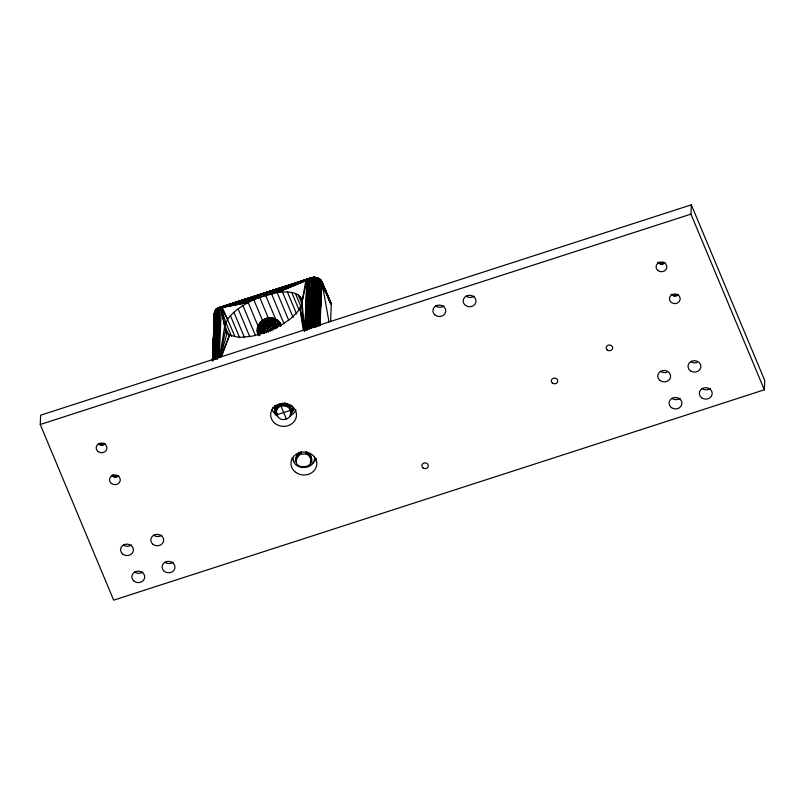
<?xml version="1.0" encoding="UTF-8"?>
<svg xmlns="http://www.w3.org/2000/svg" width="805" height="805" viewBox="0 0 805 805"><rect width="100%" height="100%" fill="white"/><g stroke="black" fill="none" stroke-linecap="round" stroke-linejoin="round"><path stroke-width="1.21" d="M306.936 329.949L307.077 280.019C311.213 276.196 319.042 276.417 321.879 281.71L331.308 304.109L330.583 321.668M212.429 360.66L214.412 313.095C214.673 309.603 218.215 306.725 221.697 307.57L277.141 292.607L306.816 280.019L259.653 297.287L248.192 302.499L219.524 307.923L219.141 357.239L219.624 307.902C210.075 309.231 216.384 324.073 214.019 329.215M307.108 329.949L309.573 278.802L309.14 328.269L310.197 278.55C314.332 276.075 320.289 277.876 322.02 282.404L331.247 303.928M315.248 326.941L315.721 277.926L315.057 277.443M218.839 357.47L219.524 307.923L217.139 359.241M306.393 329.778L307.077 280.019C310.398 277.524 315.308 276.266 318.971 278.772C323.701 284.004 319.263 277.393 316.023 277.554M313.477 326.729L314.554 277.836L311.656 327.957M315.409 326.961L316.586 278.047L319.394 278.943L321.527 281.348C318.337 275.783 309.925 276.719 305.86 280.784L277.141 292.607L288.743 320.36M314.383 327.474L315.721 277.926C312.29 276.739 308.577 278.701 305.86 280.784L301.462 305.115L297.659 311.766L290.665 318.679L281.116 325.21L264 332.988L252.287 336.128L241.591 337.255L236.952 337.033L229.616 335.011L225.42 331.097L220.973 307.731C216.787 307.228 213.707 311.938 215.247 313.205L216.444 309.019L214.623 312.018L212.44 360.791M308.164 329.004L309.573 278.802M307.037 329.98L308.546 279.214L311.917 278.077L317.059 277.816M313.034 327.685L314.554 277.836L311.716 327.987M313.568 326.729L315.107 277.836L318.327 278.309M212.832 360.781L212.923 358.245M213.234 349.561L213.707 335.916M213.929 329.728L214.452 314.825L213.838 329.648M219.242 357.229L221.345 307.741L218.447 307.792L215.992 309.462M213.285 349.269L213.738 336.732M217.632 358.688L219.524 307.923M213.546 359.986L215.488 310.317L218.447 307.792L215.891 309.573L214.895 312.511C214.683 308.899 219.312 306.594 222.462 307.752L234.939 336.51M214.351 359.453L216.314 309.402L219.624 307.902L222.462 307.752L219.775 307.53L217.35 308.345L308.607 278.822L221.566 307.55L218.809 307.772L216.203 309.331L215.046 312.37M262.661 333.461L258.647 332.787L257.389 331.439L258.163 325.854L261.645 320.954L266.727 318.679C265.871 318.74 262.138 320.481 264.241 321.286L263.819 328.913L264.412 333.29L262.661 333.461L263.114 322.936L268.276 317.965C273.237 317.271 280.995 320.289 280.724 325.975C273.962 313.175 250.949 321.426 258.556 335.745M309.965 328.561L311.917 278.077L316.144 277.574M212.58 360.539L212.933 351.886M213.033 349.42L213.738 332.123M216.263 359.131L218.628 307.923L221.566 307.56L306.816 280.019L271.456 293.684L284.024 323.751M304.823 330.724L306.876 280.12L308.546 279.214L305.86 280.784L311.384 277.805L218.286 307.862L308.899 278.681L219.262 307.54M40.25 424.497L40.642 415.199L691.334 204.832L764.75 380.503L764.358 389.801L113.666 600.168L40.25 424.497L690.942 214.13L691.334 204.832M212.681 360.549L214.774 311.636L214.492 312.541L215.891 309.573M213.476 348.525L213.738 342.356M214.251 330.02L214.553 322.614M216.857 308.697L215.478 311.273L216.354 309.2L218.407 308.154M219.725 357.34L224.756 325.643L220.973 307.731L227.684 319.162L224.756 325.643L228.62 334.89M260.065 335.303L258.093 334.236L257.982 330.1L259.321 326.015L263.245 319.887C268.89 319.283 274.596 322.02 278.037 326.518L275.481 328.782L268.87 320.833L267.371 320.008L264.241 321.286M277.423 415.944L274.726 412.844L274.636 406.495L274.918 408.195M274.515 412.019L274.716 405.549M274.435 411.144L274.958 405.69M274.827 413.106L274.988 406.646M276.035 412.522L277.121 406.807L281.096 403.828L280.995 406.153L286.339 418.922C294.338 416.658 292.386 402.711 283.702 403.426L283.601 405.75C271.889 405.247 275.904 423.158 286.339 418.922M276.165 413.71L276.236 409.021M276.477 410.208L276.578 407.883M277.031 409.131L277.121 406.807M277.091 415.923L277.192 413.599M277.785 408.165L277.876 405.841M278.711 407.33L278.812 405.006M279.798 406.656L279.899 404.331M282.283 405.851L282.374 403.526M291.169 411.375L288.522 407.34L284.93 405.851L285.03 403.526M286.218 406.163L286.318 403.838M287.425 406.666L287.526 404.341M288.522 407.34L288.623 405.016M289.468 408.185L289.569 405.861M290.243 409.151L290.343 406.827M290.303 415.944L290.404 413.619M290.917 407.904L290.816 410.228L276.518 414.847M291.269 409.051L291.189 413.73C293.553 411.415 293.835 407.139 290.987 405.086M292.638 411.466L292.859 407.773M293 410.228L293.101 407.914M296.049 460.41L296.582 455.761L299.903 452.209L299.812 454.533C284.457 471.217 322.896 470.865 308.637 452.903L308.536 455.228L311.183 459.252M296.17 461.587L296.25 456.908M296.482 458.085L296.582 455.761M296.532 462.734L296.139 458.085M297.035 457.019L297.136 454.694M297.79 456.043L297.89 453.718M298.725 455.207L298.826 452.883M299.812 454.533L301.01 454.04L301.11 451.716M308.536 455.228L306.232 454.04L306.323 451.716M311.535 327.957L313.638 277.846L314.302 277.614L310.478 278.228L306.866 279.989L310.247 278.188L313.638 277.846L310.156 328.531M307.44 454.543L307.54 452.219M313.678 326.75L315.721 277.926L319.505 279.033L321.879 281.71L331.308 304.109L321.195 280.663L317.663 278.127L312.109 277.624L317.442 277.956L321.879 281.71L328.983 321.93M309.482 456.063L309.583 453.738M310.257 457.039L310.348 454.714M310.317 463.821L310.418 461.496M310.831 458.105L310.921 455.781M311.203 461.607L311.283 456.928M317.391 326.287L319.364 279.224L316.224 326.126L318.669 278.57M318.921 325.431L320.803 280.442L319.605 279.134L315.721 277.926M304.833 330.714L307.077 280.019L305.86 280.784M320.018 325.753L321.94 281.971L319.424 325.763L321.92 281.931L321.054 280.693L318.981 325.502M212.5 360.187L214.704 311.837M212.772 360.378L215.056 310.901M214.019 359.151L216.314 309.402L215.177 310.609M315.651 327.021L317.442 277.956M317.19 326.055L319.364 279.224M212.53 359.885L214.774 311.636M213.043 360.459L215.509 310.187M309.331 329.446L311.917 278.077L306.866 279.989M212.852 360.278L215.478 310.317L213.899 359.1L215.569 310.056L216.968 309.382M215.257 359.332L217.914 308.446L214.603 359.402M214.522 359.443L217.692 308.335L216.495 309.13M318.388 326.025L320.803 280.442L321.92 281.931L319.233 325.492M214.392 313.447L214.714 311.686M214.472 359.533L217.269 308.738L215.559 310.096L214.754 312.652L214.985 311.082L216.183 310.297L216.042 311.062L216.776 309.029L215.79 309.684M317.593 326.136L320.189 279.818L319.605 279.134M215.307 359.312L218.316 308.265L222.462 307.752M319.213 325.451L321.829 281.75M315.892 327.152L319.122 279.053L319.756 279.385M317.733 326.277L320.803 280.442M291.4 410.228L290.957 412.542M311.404 458.105L310.961 460.43M215.217 310.821L215.136 311.495L215.499 310.589M214.583 312.219L214.522 315.429L214.995 311.626M268.226 332.385L266.002 324.254L265.922 320.964C263.99 315.671 275.33 318.156 277.524 320.39L280.804 323.982M214.543 312.964L214.754 311.907M275.28 414.978L275.652 412.502M214.402 314.413L214.472 313.125L214.623 315.117M258.093 334.236L257.63 327.655L258.928 325.623M266.254 318.448C276.226 315.61 270.832 324.153 264.976 324.546C250.989 324.616 272.04 315.339 275.763 319.434C276.779 326.337 261.887 332.586 257.992 326.679C260.85 320.712 269.524 315.842 275.763 319.434L265.58 295.254M219.866 357.36L225.42 331.097L226.386 333.411M304.511 330.704L302.036 302.086L306.876 280.12M215.66 311.193L215.831 310.418M215.629 309.925L217.269 308.738M258.133 326.659L261.645 320.954L264.302 319.746L263.255 319.796M220.147 357.329L227.101 333.27M215.81 309.895L219.121 307.58L218.286 307.862M215.358 310.7L215.559 310.096M214.663 312.058L214.985 311.082M101.36 444.028L100.011 443.464L98.441 444.038L100.987 445.095L101.36 444.028L104.046 443.163M114.33 477.013L114.702 475.946L117.027 475.393L118.727 475.966L115.266 477.093L111.784 475.956L113.354 475.393L114.702 475.946M661.257 263.014L659.909 262.45L658.339 263.024L660.885 264.08L661.257 263.014L663.944 262.148M674.228 295.999L674.6 294.932L676.935 294.378L678.635 294.952L674.228 295.999L671.008 294.348M216.626 309.07L216.424 309.613L217.068 308.959M221.546 356.625L229.616 335.011L220.479 357.561M259.733 333.21C259.663 328.329 261.001 322.503 265.529 319.927L267.28 318.156L270.42 318.539M274.807 409.171L277.403 405.78L281.096 403.828M215.851 311.112L216.183 310.297M258.013 328.46L257.389 331.439M265.278 319.213L263.839 319.505L266.958 318.881L267.642 319.253L267.371 320.008L269.796 319.615L273.72 321.366L278.902 325.391L278.037 326.518M278.902 325.391L279.526 322.413L275.793 319.454L280.311 323.197L281.287 325.492M259.311 324.053L263.245 319.887M260.166 323.278L261.776 322.211L262.229 322.704C264.674 323.529 270.782 321.457 269.373 318.428L266.958 318.881L268.971 318.277M263.044 324.828L265.64 319.072L268.276 317.965M227.684 319.162C232.937 311.927 240.474 306.786 248.192 302.499L258.345 326.78M100.072 444.873L100.877 443.907M113.414 476.802L114.219 475.836M659.979 263.859L660.774 262.893M673.312 295.777L674.6 294.932M220.379 307.711L218.869 307.731M261.484 324.697L263.114 322.936L261.112 329.034L261.082 333.431M263.527 320.752L258.999 325.502L257.56 329.406C263.648 334.145 276.648 328.611 277.956 321.084L274.143 319.323L269.826 318.921M217.259 308.406L218.698 307.691M260.568 322.161L262.309 320.712M260.488 324.153L262.229 322.704L259.119 328.51L258.928 334.86M261.806 321.517L259.059 324.204C260.307 330.795 276.648 324.063 273.287 318.398L267.411 319.001M307.963 279.285L309.04 278.671M261.776 322.211L265.529 319.927L269.001 322.906L273.861 329.839M218.004 308.063L217.209 308.526L313.075 277.584L311.112 277.826M99.216 444.521L100.424 443.726M112.559 476.439L113.767 475.644M659.124 263.507L660.321 262.712M672.457 295.425L674.117 294.821M100.987 445.095L105.395 444.048L103.694 443.475M660.885 264.08L665.292 263.034L663.592 262.46M217.853 308.094L312.853 277.604L311.817 277.906M309.845 278.238C313.477 276.92 320.41 277.504 322.211 282.505L331.107 303.787M217.088 308.567L217.823 308.194M308.134 279.295L310.478 278.228M312.109 277.624L316.355 277.906L319.263 278.872L321.004 280.462L330.201 302.499L326.297 293.523M266.002 318.971L269.212 317.874L271.849 318.398M671.682 294.942L673.664 294.63M308.506 278.872L221.566 307.55L307.188 279.717M237.334 302.378L245.616 299.661M259.814 295.012L275.199 289.981M279.939 288.432L313.075 277.584L217.934 308.124M237.495 302.378L245.857 299.671M262.561 294.248L275.682 289.991M290.001 285.342L307.902 279.536M306.816 280.019L221.697 307.57L248.192 302.499M265.177 318.84L266.586 318.377M310.197 278.55L309.392 278.731M313.246 277.483L315.771 277.534L318.971 278.772L318.196 278.258M301.01 454.04L306.232 454.04M319.092 279.516L319.816 279.466L319.122 278.812M313.87 277.594L318.649 278.761L315.771 277.534L312.511 277.544M313.467 277.856L316.778 278.017L315.661 277.816M315.892 277.534L311.243 277.795L314.946 277.413L312.682 277.564M219.413 307.822L221.345 307.741M311.243 277.795L313.527 277.413M657.675 262.43L659.909 262.45M314.604 277.413L318.045 278.228L317.19 277.846M311.917 278.077L313.195 277.765M262.732 320.299L263.829 320.159M320.008 280.301L320.732 280.331M277.141 292.607C285.574 291.44 300.969 290.575 302.036 302.086M267.673 319.414C272.654 318.649 278.087 320.672 280.945 324.918M284.235 403.235L285.956 403.245M313.628 277.413L314.946 277.413M313.336 277.453L314.383 277.463L311.968 277.977L313.638 277.846M314.02 277.473L316.385 277.675M269.373 318.428L271.768 318.549M269.293 320.42L271.688 320.531M283.601 405.75L284.93 405.851M330.342 303.586L330.905 303.686M316.596 277.826L314.212 277.564L318.468 278.792L317.583 278.238M315.641 277.554L317.895 278.208L320.571 280.291L318.448 278.379M316.083 278.047C313.075 276.719 320.632 279.375 317.21 278.822L318.126 278.892L317.271 278.329M267.763 321.628L269.866 322.332M321.748 281.509L320.189 279.818L322.211 282.505M317.844 278.349L318.84 278.802M272.784 407.39L275.018 408.457M273.126 318.418L274.545 319.243M663.189 262.712L664.528 263.517M676.522 294.63L677.86 295.435M103.282 443.726L104.62 444.531M116.624 475.654L117.963 476.449M272.07 330.815L268.055 323.419L265.922 320.964L270.178 331.67M113.354 475.393L112.71 474.709M662.736 262.903L663.672 263.869M676.079 294.821L677.015 295.787M102.839 443.917L103.775 444.883M116.172 475.836L117.117 476.802M319.645 279.446L320.4 280.281M320.521 279.959L321.92 281.82M320.571 280.09L321.296 280.905M320.209 280.281L321.044 281.237M276.89 327.665C274.314 324.445 271.033 320.672 266.596 320.621L267.119 321.98M662.253 263.014L662.767 264.08M675.596 294.932L676.109 295.999M102.356 444.028L102.869 445.095M115.699 475.946L116.202 477.023M323.872 287.908L325.321 291.279M321.698 282.374L330.181 302.499M279.486 322.574L280.945 326.015M690.942 214.13L764.358 389.801M323.791 287.908L325.19 291.269M300.466 296.975L302.398 301.593M298.363 295.002L302.227 304.26M295.435 293.503L301.241 307.379M291.762 292.487L299.007 309.834M287.415 291.994L296.602 313.97M282.505 292.034L293.141 317.482M268.357 318.106L259.653 297.287L221.697 307.57L253.806 299.712L262.511 320.531M242.919 305.558L255.487 335.635M238.139 308.838L249.731 336.601M233.933 312.249L244.569 337.698M230.431 315.721L239.608 337.687M231.578 336.369L225.782 322.493L220.973 307.731M224.635 328.531L226.567 333.159M257.469 332.515L258.425 334.81M265.72 322.553L265.197 321.195L265.087 326.518L266.284 332.928M276.618 412.522L276.135 410.198M304.27 330.825L299.993 308.365L303.304 330.603M214.432 314.252L214.573 315.268M301.462 305.115L304.441 330.754M314.403 456.445C316.868 470.06 293.121 471.579 292.97 458.075M675.103 294.972L675.164 296.079M661.76 263.054L661.831 264.151M115.196 475.986L115.266 477.093M101.853 444.068L101.923 445.165M295.988 409.876A12.92 11.491 2.4 0 1 290.494 415.541M277.574 415.501A12.92 11.491 2.4 0 1 271.859 409.473M316.315 458.518A12.92 11.491 2.4 0 1 312.692 463.016M294.177 461.285A12.92 11.491 2.4 0 1 292.185 458.125M142.877 571.983A6.46 5.746 2.4 0 1 134.556 571.973M173.135 562.192A6.46 5.746 2.4 0 1 164.824 562.192M710.342 388.513A6.46 5.746 2.4 0 1 702.03 388.513M680.074 398.304A6.46 5.746 2.4 0 1 671.762 398.294M443.937 305.92A6.46 5.746 2.4 0 1 435.616 305.91M474.195 296.129A6.46 5.746 2.4 0 1 465.884 296.129M131.577 544.955A6.46 5.746 2.4 0 1 123.266 544.945M161.845 535.164A6.46 5.746 2.4 0 1 153.534 535.164M697.1 362.492A6.46 5.746 2.4 0 1 690.73 361.485M666.842 372.282A6.46 5.746 2.4 0 1 660.462 371.266M218.316 308.265L217.088 358.014L218.397 308.224M216.132 309.442L216.746 309.019L216.132 309.442M322.906 285.674L321.447 282.303L322.855 285.664M275.34 423.651A12.92 11.491 2.4 0 0 296.31 416.869A12.92 11.491 2.4 0 0 279.053 404.05A12.92 11.491 2.4 0 0 275.34 423.651M295.676 472.304A12.92 11.491 2.4 0 0 316.647 465.521A12.92 11.491 2.4 0 0 299.38 452.692A12.92 11.491 2.4 0 0 295.676 472.304M98.13 451.595A5.404 4.81 2.4 0 0 106.894 448.757A5.404 4.81 2.4 0 0 99.679 443.384A5.404 4.81 2.4 0 0 98.13 451.595M111.462 483.513A5.404 4.81 2.4 0 0 120.237 480.676A5.404 4.81 2.4 0 0 113.012 475.312A5.404 4.81 2.4 0 0 111.462 483.513M671.37 302.499A5.404 4.81 2.4 0 0 680.134 299.661A5.404 4.81 2.4 0 0 672.92 294.298A5.404 4.81 2.4 0 0 671.37 302.499M658.027 270.571A5.404 4.81 2.4 0 0 666.802 267.743A5.404 4.81 2.4 0 0 659.577 262.37A5.404 4.81 2.4 0 0 658.027 270.571M423.017 467.947A3.23 2.878 2.4 0 0 428.26 466.246A3.23 2.878 2.4 0 0 423.943 463.046A3.23 2.878 2.4 0 0 423.017 467.947M607.362 350.054A3.23 2.878 2.4 0 0 612.605 348.364A3.23 2.878 2.4 0 0 608.288 345.154A3.23 2.878 2.4 0 0 607.362 350.054M552.482 383.14A3.23 2.878 2.4 0 0 557.724 381.449A3.23 2.878 2.4 0 0 553.407 378.239A3.23 2.878 2.4 0 0 552.482 383.14M134.173 581.27A6.46 5.746 2.4 0 0 144.659 577.879A6.46 5.746 2.4 0 0 136.025 571.47A6.46 5.746 2.4 0 0 134.173 581.27M164.431 571.48A6.46 5.746 2.4 0 0 174.916 568.099A6.46 5.746 2.4 0 0 166.293 561.679A6.46 5.746 2.4 0 0 164.431 571.48M701.638 397.811A6.46 5.746 2.4 0 0 712.123 394.42A6.46 5.746 2.4 0 0 703.49 388A6.46 5.746 2.4 0 0 701.638 397.811M671.37 407.592A6.46 5.746 2.4 0 0 681.855 404.201A6.46 5.746 2.4 0 0 673.221 397.791A6.46 5.746 2.4 0 0 671.37 407.592M435.233 315.208A6.46 5.746 2.4 0 0 445.708 311.817A6.46 5.746 2.4 0 0 437.085 305.407A6.46 5.746 2.4 0 0 435.233 315.208M465.491 305.417A6.46 5.746 2.4 0 0 475.976 302.036A6.46 5.746 2.4 0 0 467.343 295.616A6.46 5.746 2.4 0 0 465.491 305.417M122.873 554.242A6.46 5.746 2.4 0 0 133.358 550.851A6.46 5.746 2.4 0 0 124.725 544.442A6.46 5.746 2.4 0 0 122.873 554.242M153.141 544.462A6.46 5.746 2.4 0 0 163.626 541.071A6.46 5.746 2.4 0 0 154.993 534.651A6.46 5.746 2.4 0 0 153.141 544.462M690.338 370.783A6.46 5.746 2.4 0 0 700.823 367.392A6.46 5.746 2.4 0 0 692.199 360.982A6.46 5.746 2.4 0 0 690.338 370.783M660.08 380.564A6.46 5.746 2.4 0 0 670.565 377.173A6.46 5.746 2.4 0 0 661.931 370.763A6.46 5.746 2.4 0 0 660.08 380.564"/></g></svg>
